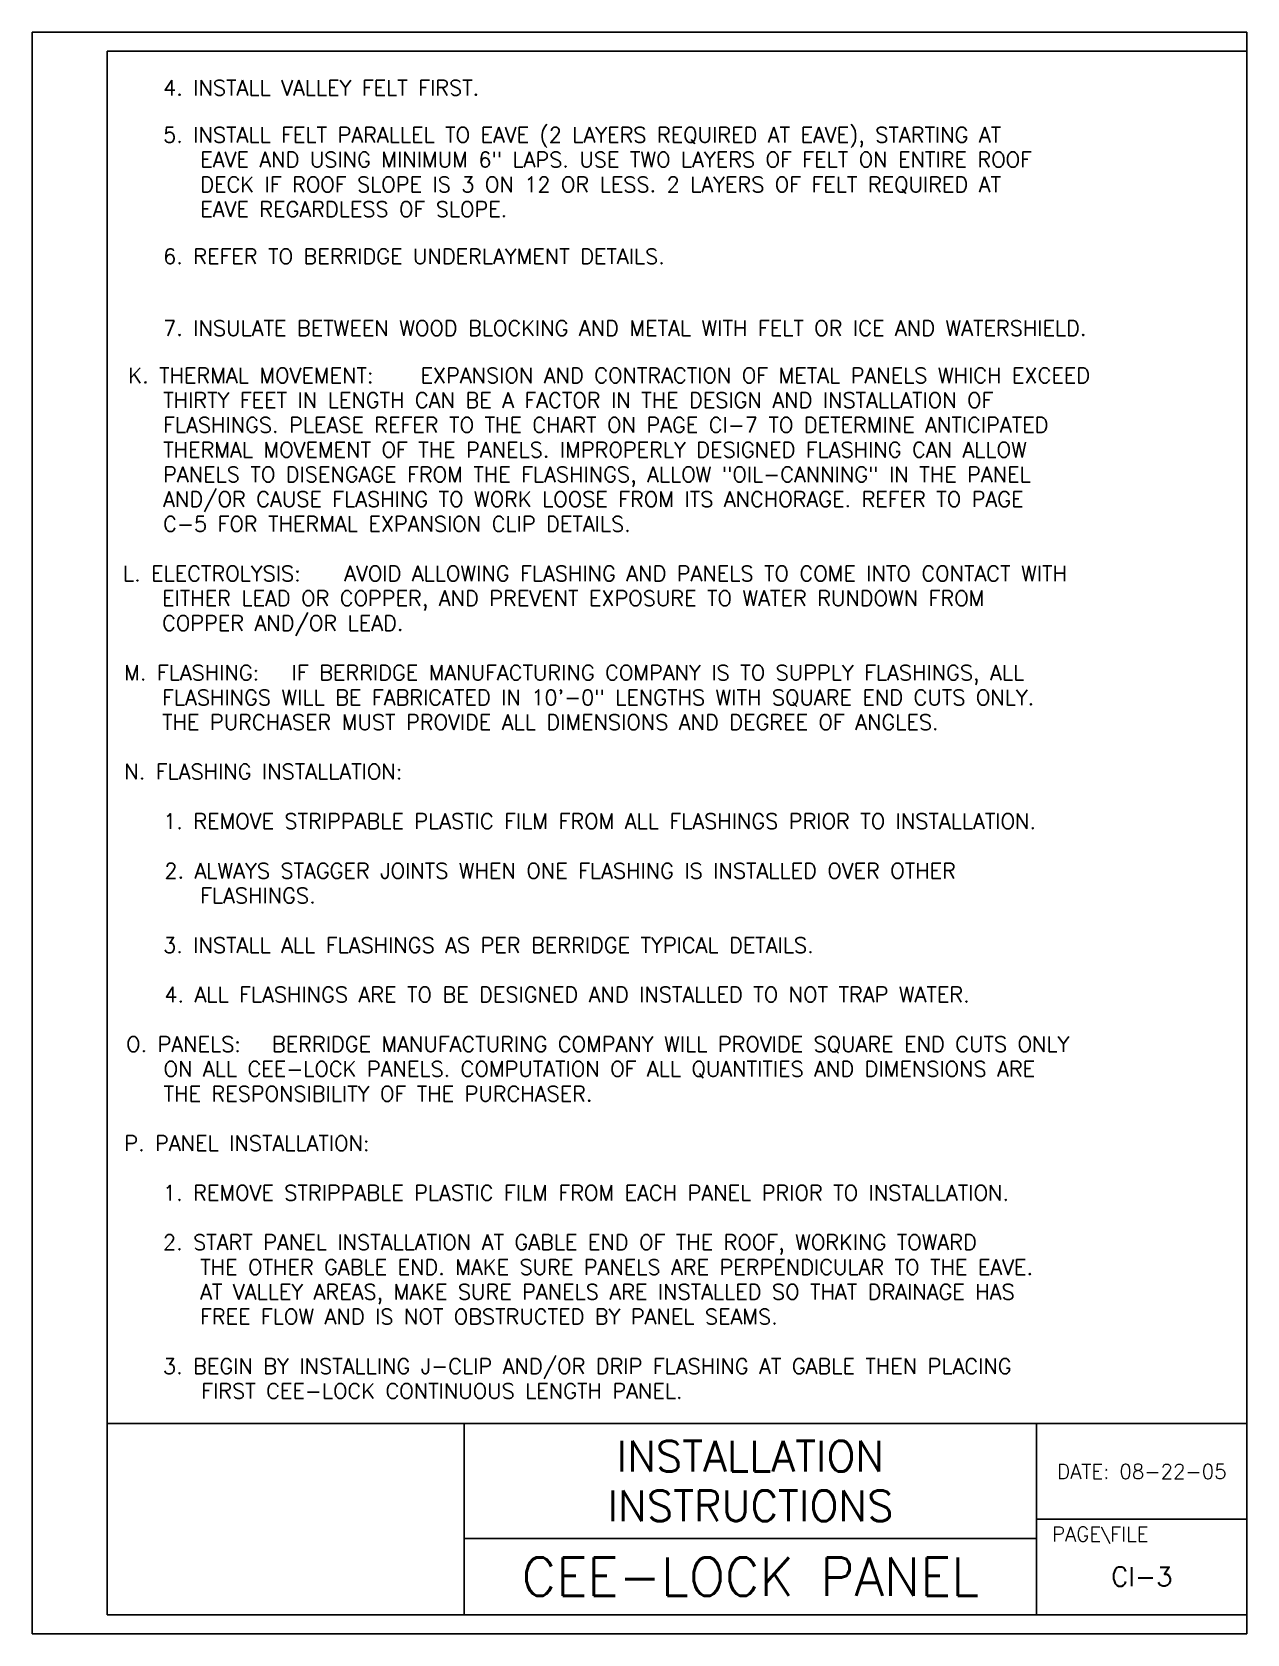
# Model space of a CAD drawing. Extents: x 0 to 7.9, y 0 to 10.5.
import ezdxf
from ezdxf.enums import TextEntityAlignment as Align

# ---------------------------------------------------------------- set-up
doc = ezdxf.new("R2010")
doc.units = 0
doc.header["$MEASUREMENT"] = 0
doc.layers.get('0').update_dxf_attribs({"linetype": 'CONTINUOUS'})
doc.layers.add('BORDER', color=7, linetype='CONTINUOUS')
doc.layers.add('DIMTEXT', color=7, linetype='CONTINUOUS')
doc.styles.add('ROMANS', font='romans', dxfattribs={"height": 0.1})

msp = doc.modelspace()

# ---------------------------------------------------------------- linework, layer by layer
at = {"color": 5, "linetype": 'CONTINUOUS'}
for p, q in [((0, 0), (0, 10.47)), ((0, 10.47), (7.94, 10.47)), ((7.94, 10.47), (7.94, 0)), ((7.94, 0), (0, 0))]:
    msp.add_line(p, q, dxfattribs=at)
at = {"layer": 'BORDER', "color": 5, "linetype": 'CONTINUOUS'}
for p, q in [((0.491, 10.345), (0.491, 0.125)), ((0.491, 10.345), (7.94, 10.345)), ((7.94, 10.345), (7.94, 0.125)), ((7.94, 1.375), (0.491, 1.375)), ((2.825, 1.375), (2.825, 0.125)), ((6.565, 1.375), (6.565, 0.125)), ((7.94, 0.75), (6.565, 0.75)), ((6.565, 0.625), (2.825, 0.625)), ((7.94, 0.125), (0.491, 0.125))]:
    msp.add_line(p, q, dxfattribs=at)

# ---------------------------------------------------------------- texts
at = {"layer": 'BORDER', "color": 3, "linetype": 'CONTINUOUS', "style": 'ROMANS'}
msp.add_text('DATE: 08-22-05', height=0.0951, dxfattribs=at).set_placement((7.253, 1.062), align=Align.MIDDLE)
msp.add_text('PAGE\\FILE', height=0.0951, dxfattribs=at).set_placement((6.665, 0.605))
at = {"layer": 'BORDER', "color": 5, "linetype": 'CONTINUOUS', "style": 'ROMANS'}
msp.add_text('CEE-LOCK PANEL', height=0.25, dxfattribs=at).set_placement((4.695, 0.375), align=Align.MIDDLE)
at = {"layer": 'BORDER', "color": 2, "linetype": 'CONTINUOUS', "style": 'ROMANS'}
msp.add_text('CI-3', height=0.125, dxfattribs=at).set_placement((7.253, 0.375), align=Align.MIDDLE)
at = {"layer": 'DIMTEXT', "color": 3, "style": 'ROMANS'}
for s, p in [('4. INSTALL VALLEY FELT FIRST.', (0.857, 10.056)), ('5. INSTALL FELT PARALLEL TO EAVE (2 LAYERS REQUIRED AT EAVE), STARTING AT', (0.857, 9.748)), ('EAVE AND USING MINIMUM 6" LAPS. USE TWO LAYERS OF FELT ON ENTIRE ROOF', (1.1, 9.586)), ('DECK IF ROOF SLOPE IS 3 ON 12 OR LESS. 2 LAYERS OF FELT REQUIRED AT', (1.1, 9.424)), ('EAVE REGARDLESS OF SLOPE.', (1.1, 9.262)), ('6. REFER TO BERRIDGE UNDERLAYMENT DETAILS.', (0.857, 8.954)), ('7. INSULATE BETWEEN WOOD BLOCKING AND METAL WITH FELT OR ICE AND WATERSHIELD.', (0.857, 8.485)), ('EXPANSION AND CONTRACTION OF METAL PANELS WHICH EXCEED', (2.539, 8.176)), ('THIRTY FEET IN LENGTH CAN BE A FACTOR IN THE DESIGN AND INSTALLATION OF', (0.857, 8.014)), ('FLASHINGS. PLEASE REFER TO THE CHART ON PAGE CI-7 TO DETERMINE ANTICIPATED', (0.857, 7.852)), ('THERMAL MOVEMENT OF THE PANELS. IMPROPERLY DESIGNED FLASHING CAN ALLOW', (0.857, 7.69)), ('PANELS TO DISENGAGE FROM THE FLASHINGS, ALLOW "OIL-CANNING" IN THE PANEL', (0.857, 7.529)), ('AND/OR CAUSE FLASHING TO WORK LOOSE FROM ITS ANCHORAGE. REFER TO PAGE', (0.857, 7.367)), ('C-5 FOR THERMAL EXPANSION CLIP DETAILS.', (0.857, 7.205)), ('AVOID ALLOWING FLASHING AND PANELS TO COME INTO CONTACT WITH', (2.041, 6.881)), ('EITHER LEAD OR COPPER, AND PREVENT EXPOSURE TO WATER RUNDOWN FROM', (0.85, 6.719)), ('COPPER AND/OR LEAD.', (0.85, 6.557)), ('IF BERRIDGE MANUFACTURING COMPANY IS TO SUPPLY FLASHINGS, ALL', (1.697, 6.233)), ('FLASHINGS WILL BE FABRICATED IN 10\'-0" LENGTHS WITH SQUARE END CUTS ONLY.', (0.85, 6.071)), ('THE PURCHASER MUST PROVIDE ALL DIMENSIONS AND DEGREE OF ANGLES.', (0.85, 5.909)), ('2. ALWAYS STAGGER JOINTS WHEN ONE FLASHING IS INSTALLED OVER OTHER', (0.865, 4.938)), ('FLASHINGS.', (1.099, 4.776)), ('3. INSTALL ALL FLASHINGS AS PER BERRIDGE TYPICAL DETAILS.', (0.857, 4.452)), ('4. ALL FLASHINGS ARE TO BE DESIGNED AND INSTALLED TO NOT TRAP WATER.', (0.865, 4.129)), ('BERRIDGE MANUFACTURING COMPANY WILL PROVIDE SQUARE END CUTS ONLY', (1.568, 3.805)), ('ON ALL CEE-LOCK PANELS. COMPUTATION OF ALL QUANTITIES AND DIMENSIONS ARE', (0.86, 3.643)), ('THE RESPONSIBILITY OF THE PURCHASER.', (0.86, 3.481)), ('2. START PANEL INSTALLATION AT GABLE END OF THE ROOF, WORKING TOWARD', (0.856, 2.51)), ('THE OTHER GABLE END. MAKE SURE PANELS ARE PERPENDICULAR TO THE EAVE.', (1.099, 2.348)), ('AT VALLEY AREAS, MAKE SURE PANELS ARE INSTALLED SO THAT DRAINAGE HAS', (1.099, 2.186)), ('FREE FLOW AND IS NOT OBSTRUCTED BY PANEL SEAMS.', (1.098, 2.024)), ('3. BEGIN BY INSTALLING J-CLIP AND/OR DRIP FLASHING AT GABLE THEN PLACING', (0.856, 1.7)), ('FIRST CEE-LOCK CONTINUOUS LENGTH PANEL.', (1.106, 1.538))]:
    msp.add_text(s, height=0.1, dxfattribs=at).set_placement(p)
at = {"layer": 'DIMTEXT', "color": 1, "style": 'ROMANS'}
for s, p in [('K. THERMAL MOVEMENT:', (0.629, 8.176)), ('L. ELECTROLYSIS:', (0.594, 6.881)), ('M. FLASHING:', (0.602, 6.233)), ('N. FLASHING INSTALLATION:', (0.603, 5.586)), ('1. REMOVE STRIPPABLE PLASTIC FILM FROM ALL FLASHINGS PRIOR TO INSTALLATION.', (0.857, 5.262)), ('O. PANELS:', (0.615, 3.805)), ('P. PANEL INSTALLATION:', (0.603, 3.157)), ('1. REMOVE STRIPPABLE PLASTIC FILM FROM EACH PANEL PRIOR TO INSTALLATION.', (0.856, 2.833))]:
    msp.add_text(s, height=0.1, dxfattribs=at).set_placement(p)
at = {"layer": 'DIMTEXT', "color": 3, "style": 'ROMANS'}
for s, p in [('INSTALLATION', (4.695, 1.062)), ('INSTRUCTIONS', (4.695, 0.738))]:
    msp.add_text(s, height=0.2, dxfattribs=at).set_placement(p, align=Align.CENTER)

doc.saveas('drawing.dxf')
